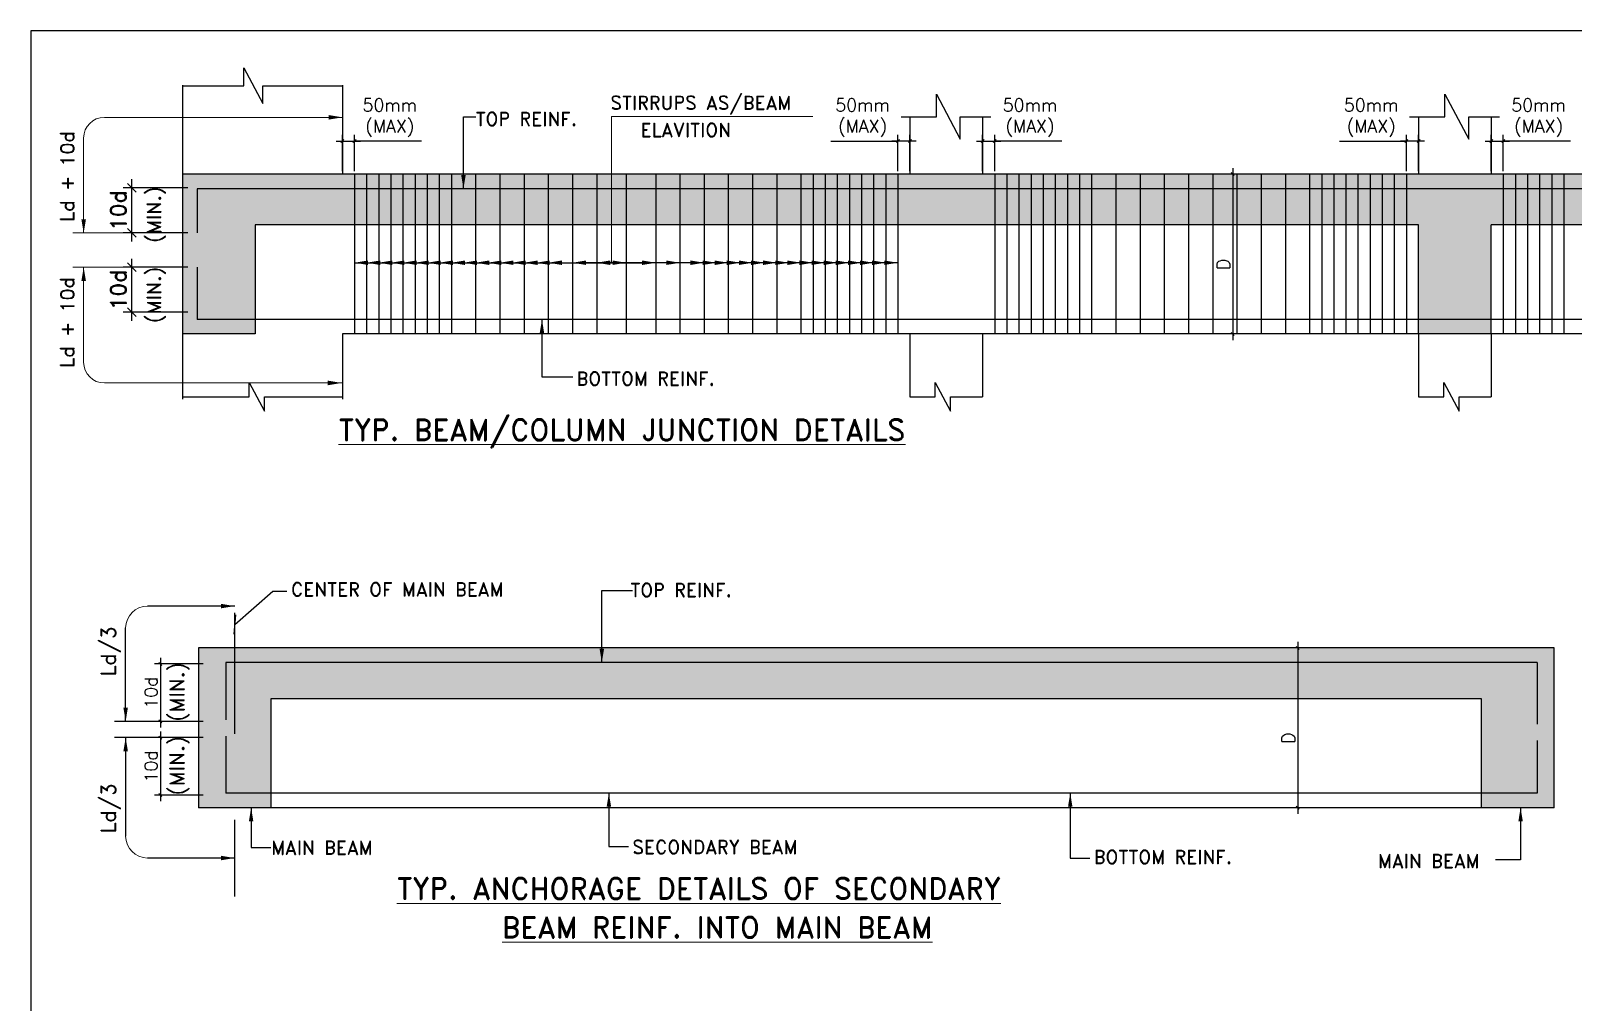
# Model space of a CAD drawing. Header units: millimetres. Extents: x 2061841 to 105821645, y -77612 to 48520811.
# Drawn here: x 2540503 to 2565977, y 43251 to 59297 of the extents above; entities that cross this region are included whole.
import ezdxf

# ---------------------------------------------------------------- set-up
doc = ezdxf.new("R2010")
doc.units = ezdxf.units.MM
doc.header["$LTSCALE"] = 10
doc.header["$MEASUREMENT"] = 0
for name, pattern in [('AUDIT_I_161129175419-4', [0]), ('AUDIT_I_161129175419-5', [0]), ('HIDDEN', [0.375, 0.25, -0.125])]:
    doc.linetypes.add(name, pattern=pattern)
for name, color, linetype in [('BAR', 1, 'Continuous'), ('BEAM HATCH', 252, 'Continuous'), ('BORDER', 5, 'Continuous'), ('DIM', 8, 'Continuous'), ('HATCH', 33, 'Continuous'), ('LINE', 4, 'Continuous'), ('TEXT1', 2, 'Continuous')]:
    doc.layers.add(name, color=color, linetype=linetype)
for name, color, linetype, lineweight in [('GEN-LEDAR', 3, 'Continuous', 0), ('TEXT', 2, 'Continuous', 25), ('TEXT 3', 1, 'Continuous', 18)]:
    doc.layers.add(name, color=color, linetype=linetype, lineweight=lineweight)
doc.styles.add('200', font='romand.shx', dxfattribs={"width": 0.8, "height": 225})
doc.styles.add('LOAD', font='romand.shx', dxfattribs={"height": 275})
doc.styles.add('MAH', font='romand.shx', dxfattribs={"height": 210})
doc.styles.add('RD', font='romand.shx', dxfattribs={"width": 0.9, "height": 225})
doc.dimstyles.new('GR1', dxfattribs={"dimtxt": 225, "dimasz": 125, "dimexe": 125, "dimexo": 100, "dimgap": 50, "dimtad": 1, "dimdec": 0, "dimzin": 3, "dimdsep": 46, "dimtxsty": '200', "dimblk1": 'OBLIQUE', "dimblk2": 'OBLIQUE', "dimsah": 1, "dimcen": 0.0625, "dimdle": 125, "dimclrd": 3, "dimclre": 3, "dimclrt": 2, "dimadec": 0, "dimazin": 0, "dimtfac": 1, "dimtdec": 0, "dimtix": 1, "dimtmove": 0, "dimatfit": 3, "dimfxl": 1, "dimtolj": 1, "dimtzin": 0, "dimarcsym": 0})
doc.dimstyles.new('MA', dxfattribs={"dimtxt": 210, "dimasz": 50, "dimexe": 100, "dimexo": 50, "dimgap": 50, "dimtad": 1, "dimdec": 0, "dimzin": 0, "dimdsep": 46, "dimtxsty": 'MAH', "dimblk1": 'OBLIQUE', "dimblk2": 'OBLIQUE', "dimsah": 1, "dimcen": 0.09, "dimdle": 100, "dimclrd": 3, "dimclre": 3, "dimclrt": 2, "dimadec": 0, "dimazin": 0, "dimtfac": 1, "dimtdec": 0, "dimtix": 1, "dimtofl": 0, "dimtmove": 0, "dimatfit": 3, "dimldrblk": 'OBLIQUE', "dimfxl": 1, "dimtolj": 1, "dimtzin": 0, "dimarcsym": 0})

# ---------------------------------------------------------------- blocks, each defined once
blk = doc.blocks.new('_Oblique')
at = {"color": 0, "linetype": 'ByBlock', "lineweight": -2}
blk.add_line((-0.5, -0.5), (0.5, 0.5), dxfattribs=at)
blk = doc.blocks.new('*D2285')
at = {"layer": 'Defpoints', "color": 0, "linetype": 'AUDIT_I_161129175419-5', "transparency": 16777216}
for p in [(2560657, 56930), (2560355, 54290), (2560657, 54290)]:
    blk.add_point(p, dxfattribs=at)
at = {"layer": 'DIM', "color": 3, "linetype": 'AUDIT_I_161129175419-5', "lineweight": -2, "transparency": 16777216}
for p, q in [((2560607, 56930), (2560255, 56930)), ((2560355, 57030), (2560355, 54190)), ((2560607, 54290), (2560255, 54290))]:
    blk.add_line(p, q, dxfattribs=at)
at = {"layer": 'DIM', "color": 3, "linetype": 'AUDIT_I_161129175419-5', "lineweight": -2, "transparency": 16777216, "xscale": 50, "yscale": 50, "zscale": 50}
for p, rotation in [((2560355, 56930), 90), ((2560355, 54290), 270)]:
    blk.add_blockref('_Oblique', p, dxfattribs=dict(at, rotation=rotation))
at = {"layer": 'DIM', "color": 2, "linetype": 'AUDIT_I_161129175419-5', "transparency": 16777216, "insert": (2560200, 55441), "char_height": 210, "attachment_point": 5, "rotation": 90, "style": 'MAH'}
blk.add_mtext('\\A1;D', dxfattribs=at)
blk = doc.blocks.new('*D2260')
at = {"color": 3, "lineweight": -2, "transparency": 16777216}
for p, q in [((2554824, 56980), (2554824, 57577)), ((2555024, 56980), (2555024, 57577)), ((2553716, 57477), (2554824, 57477)), ((2555124, 57477), (2554724, 57477))]:
    blk.add_line(p, q, dxfattribs=at)
at = {"layer": 'Defpoints', "color": 0, "linetype": 'AUDIT_I_161129175419-4', "transparency": 16777216}
for p in [(2554824, 57477), (2554824, 56930), (2555024, 56930)]:
    blk.add_point(p, dxfattribs=at)
at = {"color": 3, "linetype": 'AUDIT_I_161129175419-4', "lineweight": -2, "transparency": 16777216, "xscale": 50, "yscale": 50, "zscale": 50, "rotation": 180}
blk.add_blockref('_Oblique', (2554824, 57477), dxfattribs=at)
at = {"color": 3, "linetype": 'AUDIT_I_161129175419-4', "lineweight": -2, "transparency": 16777216, "xscale": 50, "yscale": 50, "zscale": 50}
blk.add_blockref('_Oblique', (2555024, 57477), dxfattribs=at)
at = {"color": 2, "linetype": 'AUDIT_I_161129175419-4', "transparency": 16777216, "insert": (2554241, 57862), "char_height": 210, "attachment_point": 5, "style": 'MAH'}
blk.add_mtext('\\A1;50mm\\P(MAX)', dxfattribs=at)
blk = doc.blocks.new('*D2261')
at = {"color": 3, "lineweight": -2, "transparency": 16777216}
for p, q in [((2545649, 56980), (2545649, 57577)), ((2545849, 56980), (2545849, 57577)), ((2545549, 57477), (2545949, 57477)), ((2546957, 57477), (2545849, 57477))]:
    blk.add_line(p, q, dxfattribs=at)
at = {"layer": 'Defpoints', "color": 0, "linetype": 'AUDIT_I_161129175419-4', "transparency": 16777216}
for p in [(2545849, 57477), (2545649, 56930), (2545849, 56930)]:
    blk.add_point(p, dxfattribs=at)
at = {"color": 3, "linetype": 'AUDIT_I_161129175419-4', "lineweight": -2, "transparency": 16777216, "xscale": 50, "yscale": 50, "zscale": 50, "rotation": 180}
blk.add_blockref('_Oblique', (2545649, 57477), dxfattribs=at)
at = {"color": 3, "linetype": 'AUDIT_I_161129175419-4', "lineweight": -2, "transparency": 16777216, "xscale": 50, "yscale": 50, "zscale": 50}
blk.add_blockref('_Oblique', (2545849, 57477), dxfattribs=at)
at = {"color": 2, "linetype": 'AUDIT_I_161129175419-4', "transparency": 16777216, "insert": (2546432, 57862), "char_height": 210, "attachment_point": 5, "style": 'MAH'}
blk.add_mtext('\\A1;50mm\\P(MAX)', dxfattribs=at)
blk = doc.blocks.new('*D2262')
at = {"color": 3, "lineweight": -2, "transparency": 16777216}
for p, q in [((2556224, 56980), (2556224, 57577)), ((2556424, 56980), (2556424, 57577)), ((2556124, 57477), (2556524, 57477)), ((2557531, 57477), (2556424, 57477))]:
    blk.add_line(p, q, dxfattribs=at)
at = {"layer": 'Defpoints', "color": 0, "linetype": 'AUDIT_I_161129175419-4', "transparency": 16777216}
for p in [(2556424, 57477), (2556224, 56930), (2556424, 56930)]:
    blk.add_point(p, dxfattribs=at)
at = {"color": 3, "linetype": 'AUDIT_I_161129175419-4', "lineweight": -2, "transparency": 16777216, "xscale": 50, "yscale": 50, "zscale": 50, "rotation": 180}
blk.add_blockref('_Oblique', (2556224, 57477), dxfattribs=at)
at = {"color": 3, "linetype": 'AUDIT_I_161129175419-4', "lineweight": -2, "transparency": 16777216, "xscale": 50, "yscale": 50, "zscale": 50}
blk.add_blockref('_Oblique', (2556424, 57477), dxfattribs=at)
at = {"color": 2, "linetype": 'AUDIT_I_161129175419-4', "transparency": 16777216, "insert": (2557006, 57862), "char_height": 210, "attachment_point": 5, "style": 'MAH'}
blk.add_mtext('\\A1;50mm\\P(MAX)', dxfattribs=at)
blk = doc.blocks.new('*D2263')
at = {"color": 3, "lineweight": -2, "transparency": 16777216}
for p, q in [((2563224, 56980), (2563224, 57577)), ((2563424, 56980), (2563424, 57577)), ((2562116, 57477), (2563224, 57477)), ((2563524, 57477), (2563124, 57477))]:
    blk.add_line(p, q, dxfattribs=at)
at = {"layer": 'Defpoints', "color": 0, "linetype": 'AUDIT_I_161129175419-4', "transparency": 16777216}
for p in [(2563224, 57477), (2563224, 56930), (2563424, 56930)]:
    blk.add_point(p, dxfattribs=at)
at = {"color": 3, "linetype": 'AUDIT_I_161129175419-4', "lineweight": -2, "transparency": 16777216, "xscale": 50, "yscale": 50, "zscale": 50, "rotation": 180}
blk.add_blockref('_Oblique', (2563224, 57477), dxfattribs=at)
at = {"color": 3, "linetype": 'AUDIT_I_161129175419-4', "lineweight": -2, "transparency": 16777216, "xscale": 50, "yscale": 50, "zscale": 50}
blk.add_blockref('_Oblique', (2563424, 57477), dxfattribs=at)
at = {"color": 2, "linetype": 'AUDIT_I_161129175419-4', "transparency": 16777216, "insert": (2562641, 57862), "char_height": 210, "attachment_point": 5, "style": 'MAH'}
blk.add_mtext('\\A1;50mm\\P(MAX)', dxfattribs=at)
blk = doc.blocks.new('*D2264')
at = {"color": 3, "lineweight": -2, "transparency": 16777216}
for p, q in [((2564624, 56980), (2564624, 57577)), ((2564824, 56980), (2564824, 57577)), ((2564524, 57477), (2564924, 57477)), ((2565931, 57477), (2564824, 57477))]:
    blk.add_line(p, q, dxfattribs=at)
at = {"layer": 'Defpoints', "color": 0, "linetype": 'AUDIT_I_161129175419-4', "transparency": 16777216}
for p in [(2564824, 57477), (2564624, 56930), (2564824, 56930)]:
    blk.add_point(p, dxfattribs=at)
at = {"color": 3, "linetype": 'AUDIT_I_161129175419-4', "lineweight": -2, "transparency": 16777216, "xscale": 50, "yscale": 50, "zscale": 50, "rotation": 180}
blk.add_blockref('_Oblique', (2564624, 57477), dxfattribs=at)
at = {"color": 3, "linetype": 'AUDIT_I_161129175419-4', "lineweight": -2, "transparency": 16777216, "xscale": 50, "yscale": 50, "zscale": 50}
blk.add_blockref('_Oblique', (2564824, 57477), dxfattribs=at)
at = {"color": 2, "linetype": 'AUDIT_I_161129175419-4', "transparency": 16777216, "insert": (2565406, 57862), "char_height": 210, "attachment_point": 5, "style": 'MAH'}
blk.add_mtext('\\A1;50mm\\P(MAX)', dxfattribs=at)
blk = doc.blocks.new('*D2274')
at = {"layer": 'Defpoints', "color": 0, "linetype": 'AUDIT_I_161129175419-5', "transparency": 16777216}
for p in [(2543402, 48839), (2542644, 47890), (2543402, 47890)]:
    blk.add_point(p, dxfattribs=at)
at = {"layer": 'TEXT1', "color": 3, "linetype": 'AUDIT_I_161129175419-5', "lineweight": -2, "transparency": 16777216}
for p, q in [((2542644, 48939), (2542644, 47790)), ((2543352, 48839), (2542544, 48839)), ((2543352, 47890), (2542544, 47890))]:
    blk.add_line(p, q, dxfattribs=at)
at = {"layer": 'TEXT1', "color": 3, "linetype": 'AUDIT_I_161129175419-5', "lineweight": -2, "transparency": 16777216, "xscale": 50, "yscale": 50, "zscale": 50}
for p, rotation in [((2542644, 48839), 90), ((2542644, 47890), 270)]:
    blk.add_blockref('_Oblique', p, dxfattribs=dict(at, rotation=rotation))
at = {"layer": 'TEXT1', "color": 2, "linetype": 'AUDIT_I_161129175419-5', "transparency": 16777216, "insert": (2542489, 48365), "char_height": 210, "attachment_point": 5, "rotation": 90, "style": 'MAH'}
blk.add_mtext('\\A1;10d', dxfattribs=at)
blk = doc.blocks.new('*D2275')
at = {"layer": 'Defpoints', "color": 0, "linetype": 'AUDIT_I_161129175419-5', "transparency": 16777216}
for p in [(2561729, 49103), (2561428, 46463), (2561729, 46463)]:
    blk.add_point(p, dxfattribs=at)
at = {"layer": 'DIM', "color": 3, "linetype": 'AUDIT_I_161129175419-5', "lineweight": -2, "transparency": 16777216}
for p, q in [((2561428, 49203), (2561428, 46363)), ((2561679, 49103), (2561328, 49103)), ((2561679, 46463), (2561328, 46463))]:
    blk.add_line(p, q, dxfattribs=at)
at = {"layer": 'DIM', "color": 3, "linetype": 'AUDIT_I_161129175419-5', "lineweight": -2, "transparency": 16777216, "xscale": 50, "yscale": 50, "zscale": 50}
for p, rotation in [((2561428, 49103), 90), ((2561428, 46463), 270)]:
    blk.add_blockref('_Oblique', p, dxfattribs=dict(at, rotation=rotation))
at = {"layer": 'DIM', "color": 2, "linetype": 'AUDIT_I_161129175419-5', "transparency": 16777216, "insert": (2561273, 47614), "char_height": 210, "attachment_point": 5, "rotation": 90, "style": 'MAH'}
blk.add_mtext('\\A1;D', dxfattribs=at)
blk = doc.blocks.new('*D2276')
at = {"layer": 'Defpoints', "color": 0, "linetype": 'AUDIT_I_161129175419-5', "transparency": 16777216}
for p in [(2543402, 47621), (2542644, 46673), (2543402, 46673)]:
    blk.add_point(p, dxfattribs=at)
at = {"layer": 'TEXT1', "color": 3, "linetype": 'AUDIT_I_161129175419-5', "lineweight": -2, "transparency": 16777216}
for p, q in [((2542644, 47721), (2542644, 46573)), ((2543352, 47621), (2542544, 47621)), ((2543352, 46673), (2542544, 46673))]:
    blk.add_line(p, q, dxfattribs=at)
at = {"layer": 'TEXT1', "color": 3, "linetype": 'AUDIT_I_161129175419-5', "lineweight": -2, "transparency": 16777216, "xscale": 50, "yscale": 50, "zscale": 50}
for p, rotation in [((2542644, 47621), 90), ((2542644, 46673), 270)]:
    blk.add_blockref('_Oblique', p, dxfattribs=dict(at, rotation=rotation))
at = {"layer": 'TEXT1', "color": 2, "linetype": 'AUDIT_I_161129175419-5', "transparency": 16777216, "insert": (2542489, 47147), "char_height": 210, "attachment_point": 5, "rotation": 90, "style": 'MAH'}
blk.add_mtext('\\A1;10d', dxfattribs=at)

msp = doc.modelspace()

# ---------------------------------------------------------------- hatches: boundary and pattern name
at = {"layer": 'BEAM HATCH', "linetype": 'AUDIT_I_161129175419-5'}
h = msp.add_hatch(color=252, dxfattribs=at)
h.paths.add_polyline_path([(2543009.2, 54290), (2544209.2, 54290), (2544209.2, 56090), (2545078.3, 56090), (2545078.3, 56930), (2543009.2, 56930), (2543009.2, 54290)])
h.paths.add_polyline_path([(2556223.7, 56090), (2563423.7, 56090), (2563423.7, 54290), (2564623.7, 54290), (2564623.7, 56090), (2568898, 56090), (2568898, 56930), (2545649.2, 56930), (2545078.3, 56930), (2545078.3, 56090), (2556223.7, 56090)])
msp.add_hatch(color=252, dxfattribs=at).paths.add_polyline_path([(2543270, 49103.3), (2543270, 46463.3), (2544470, 46463.3), (2544470, 48263.3), (2564462.9, 48263.3), (2564462.9, 46463.3), (2565662.9, 46463.3), (2565662.9, 49103.3), (2543270, 49103.3)])

# ---------------------------------------------------------------- linework, layer by layer
at = {"color": 3, "linetype": 'AUDIT_I_161129175419-4', "ltscale": 800}
for p, q in [((2542173.2, 55818.5), (2542173.2, 56844.5)), ((2543094.7, 56702), (2542030.7, 56702)), ((2543094.7, 55961), (2542030.7, 55961)), ((2542173.2, 54507.5), (2542173.2, 55533.5)), ((2543094.7, 55391), (2542030.7, 55391)), ((2543094.7, 54650), (2542030.7, 54650))]:
    msp.add_line(p, q, dxfattribs=at)
at = {"layer": 'BAR', "linetype": 'AUDIT_I_161129175419-5', "ltscale": 800}
for p, q in [((2545849.2, 56930), (2545849.2, 54290)), ((2546049.2, 56930), (2546049.2, 54290)), ((2546249.2, 56930), (2546249.2, 54290)), ((2546449.2, 56930), (2546449.2, 54290)), ((2546649.2, 56930), (2546649.2, 54290)), ((2546849.2, 56930), (2546849.2, 54290)), ((2547049.2, 56930), (2547049.2, 54290)), ((2547249.2, 56930), (2547249.2, 54290)), ((2547449.2, 56930), (2547449.2, 54290)), ((2547849.2, 56930), (2547849.2, 54290)), ((2548249.2, 56930), (2548249.2, 54290)), ((2548649.2, 56930), (2548649.2, 54290)), ((2549049.2, 56930), (2549049.2, 54290)), ((2549449.2, 56930), (2549449.2, 54290)), ((2549849.2, 56930), (2549849.2, 54290)), ((2550336.5, 56930), (2550336.5, 54290)), ((2550336.5, 56930), (2550336.5, 54290)), ((2550823.7, 56930), (2550823.7, 54290)), ((2551223.7, 56930), (2551223.7, 54290)), ((2551623.7, 56930), (2551623.7, 54290)), ((2552023.7, 56930), (2552023.7, 54290)), ((2552423.7, 56930), (2552423.7, 54290)), ((2552823.7, 56930), (2552823.7, 54290)), ((2553223.7, 56930), (2553223.7, 54290)), ((2553423.7, 56930), (2553423.7, 54290)), ((2553623.7, 56930), (2553623.7, 54290)), ((2553823.7, 56930), (2553823.7, 54290)), ((2554023.7, 56930), (2554023.7, 54290)), ((2554223.7, 56930), (2554223.7, 54290)), ((2554423.7, 56930), (2554423.7, 54290)), ((2554623.7, 56930), (2554623.7, 54290)), ((2554823.7, 56930), (2554823.7, 54290)), ((2556423.7, 56930), (2556423.7, 54290)), ((2556623.7, 56930), (2556623.7, 54290)), ((2556823.7, 56930), (2556823.7, 54290)), ((2557023.7, 56930), (2557023.7, 54290)), ((2557223.7, 56930), (2557223.7, 54290)), ((2557423.7, 56930), (2557423.7, 54290)), ((2557623.7, 56930), (2557623.7, 54290)), ((2557823.7, 56930), (2557823.7, 54290)), ((2558023.7, 56930), (2558023.7, 54290)), ((2558423.7, 56930), (2558423.7, 54290)), ((2558823.7, 56930), (2558823.7, 54290)), ((2559223.7, 56930), (2559223.7, 54290)), ((2559623.7, 56930), (2559623.7, 54290)), ((2560023.7, 56930), (2560023.7, 54290)), ((2560423.7, 56930), (2560423.7, 54290)), ((2560823.7, 56930), (2560823.7, 54290)), ((2561223.7, 56930), (2561223.7, 54290)), ((2561623.7, 56930), (2561623.7, 54290)), ((2561823.7, 56930), (2561823.7, 54290)), ((2562023.7, 56930), (2562023.7, 54290)), ((2562223.7, 56930), (2562223.7, 54290)), ((2562423.7, 56930), (2562423.7, 54290)), ((2562623.7, 56930), (2562623.7, 54290)), ((2562823.7, 56930), (2562823.7, 54290)), ((2563023.7, 56930), (2563023.7, 54290)), ((2563223.7, 56930), (2563223.7, 54290)), ((2564823.7, 56930), (2564823.7, 54290)), ((2565023.7, 56930), (2565023.7, 54290)), ((2565223.7, 56930), (2565223.7, 54290)), ((2565423.7, 56930), (2565423.7, 54290)), ((2565623.7, 56930), (2565623.7, 54290)), ((2565823.7, 56930), (2565823.7, 54290)), ((2568898, 56690), (2543249.2, 56690)), ((2543249.2, 56690), (2543249.2, 55961)), ((2543249.2, 55391), (2543249.2, 54530)), ((2568898, 54530), (2543249.2, 54530)), ((2565382, 48863.3), (2543722.1, 48863.3)), ((2543722.1, 48863.3), (2543722.1, 47914.7)), ((2565382, 48863.3), (2565382, 47843.2)), ((2543722.1, 47645.6), (2543722.1, 46703.3)), ((2565382, 47573.4), (2565382, 46703.3)), ((2565382, 46703.3), (2543722.1, 46703.3))]:
    msp.add_line(p, q, dxfattribs=at)
at = {"layer": 'BORDER'}
msp.add_lwpolyline([(2540503.5, -702.5), (2630503.5, -702.5), (2630503.5, 59297.5), (2540503.5, 59297.5)], close=True, dxfattribs=at)
at = {"layer": 'Defpoints', "color": 0, "linetype": 'AUDIT_I_161129175419-4'}
for p in [(2542173.2, 56702), (2542173.2, 55391)]:
    msp.add_point(p, dxfattribs=at)
at = {"layer": 'DIM', "color": 3, "linetype": 'HIDDEN', "ltscale": 800}
msp.add_line((2543870, 47683.4), (2543870, 49942.5), dxfattribs=at)
at = {"layer": 'DIM', "linetype": 'AUDIT_I_161129175419-5', "ltscale": 800}
msp.add_line((2543870, 44994.6), (2543870, 46263.8), dxfattribs=at)
at = {"layer": 'GEN-LEDAR', "linetype": 'AUDIT_I_161129175419-5', "ltscale": 800}
for p, q in [((2541717.8, 57868.4), (2545649.2, 57868.4)), ((2550095.3, 55466.6), (2550095.3, 57880.2)), ((2550095.3, 57880.2), (2553419.2, 57880.2)), ((2541375.8, 55957.9), (2541375.8, 57526.4)), ((2542026.7, 55957.9), (2541199.5, 55957.9)), ((2542026.7, 55391), (2541199.5, 55391)), ((2541375.8, 55391), (2541375.8, 53822.4)), ((2541717.8, 53480.4), (2545642, 53480.4))]:
    msp.add_line(p, q, dxfattribs=at)
at = {"layer": 'GEN-LEDAR', "linetype": 'AUDIT_I_161129175419-5'}
for centre, radius, start, end in [((2541717.8, 57526.4), 342, 90, 180), ((2541717.8, 53822.4), 342, 180, 270), ((2542429.4, 49434.3), 360, 90, 180), ((2542429.4, 45992.8), 360, 180, 270)]:
    msp.add_arc(centre, radius, start, end, dxfattribs=at)
for points in [[(2545421.2, 57906.4), (2545421.2, 57830.4), (2545649.2, 57868.4)], [(2541337.8, 56185.9), (2541413.8, 56185.9), (2541375.8, 55957.9)], [(2541337.8, 55163), (2541413.8, 55163), (2541375.8, 55391)], [(2545408.6, 53442.4), (2545408.6, 53518.4), (2545636.6, 53480.4)]]:
    msp.add_solid(points, dxfattribs=at)
at = {"layer": 'HATCH', "color": 3, "linetype": 'AUDIT_I_161129175419-5', "ltscale": 800}
for p, q in [((2542754.6, 47890.5), (2541883.9, 47890.5)), ((2542754.6, 47622.6), (2541883.9, 47622.6))]:
    msp.add_line(p, q, dxfattribs=at)
at = {"layer": 'LINE', "linetype": 'AUDIT_I_161129175419-5', "ltscale": 800}
for p, q in [((2544018.8, 58688.2), (2544335.3, 58095.2)), ((2544018.8, 58389), (2544018.8, 58688.2)), ((2543009.2, 58399.5), (2543009.2, 53214.2)), ((2543009.2, 58389), (2544018.8, 58389)), ((2544335.3, 58389), (2545649.2, 58389)), ((2544335.3, 58095.2), (2544335.3, 58389)), ((2545649.2, 58399.5), (2545649.2, 56930)), ((2555459.8, 58250.6), (2555855.3, 57509.3)), ((2555459.8, 57876.6), (2555459.8, 58250.6)), ((2563859.8, 57876.6), (2563859.8, 58250.6)), ((2563859.8, 58250.6), (2564255.3, 57509.3)), ((2554876, 57876.6), (2555459.8, 57876.6)), ((2555023.7, 57876.6), (2555023.7, 56930)), ((2555855.3, 57509.3), (2555855.3, 57876.6)), ((2555855.3, 57876.6), (2556358.7, 57876.6)), ((2556223.7, 57876.6), (2556223.7, 56930)), ((2563276, 57876.6), (2563859.8, 57876.6)), ((2563423.7, 57876.6), (2563423.7, 56930)), ((2564255.3, 57876.6), (2564758.7, 57876.6)), ((2564255.3, 57509.3), (2564255.3, 57876.6)), ((2564623.7, 57876.6), (2564623.7, 56930)), ((2545649.2, 56930), (2543009.2, 56930)), ((2568898, 56930), (2545649.2, 56930)), ((2556223.7, 56090), (2544209.2, 56090)), ((2544209.2, 56090), (2544209.2, 54290)), ((2563423.7, 56090), (2556223.7, 56090)), ((2563423.7, 54290), (2563423.7, 56090)), ((2568898, 56090), (2564623.7, 56090)), ((2564623.7, 54290), (2564623.7, 56090)), ((2544209.2, 54290), (2543009.2, 54290)), ((2568898, 54290), (2545649.2, 54290)), ((2545649.2, 54290), (2545649.2, 53214.2)), ((2555023.7, 54290), (2555023.7, 53249.2)), ((2556223.7, 54290), (2556223.7, 53249.2)), ((2563423.7, 54290), (2563423.7, 53249.2)), ((2564623.7, 54290), (2564623.7, 53249.2)), ((2543009.2, 53249.2), (2544111.5, 53249.2)), ((2544111.5, 53249.2), (2544111.5, 53488.6)), ((2544111.5, 53488.6), (2544364.7, 53014.2)), ((2544364.7, 53014.2), (2544364.7, 53249.2)), ((2544364.7, 53249.2), (2545649.2, 53249.2)), ((2555023.7, 53249.2), (2555439.4, 53249.2)), ((2555439.4, 53249.2), (2555439.4, 53488.6)), ((2555439.4, 53488.6), (2555692.6, 53014.2)), ((2555692.6, 53014.2), (2555692.6, 53249.2)), ((2555692.6, 53249.2), (2556223.7, 53249.2)), ((2563423.7, 53249.2), (2563839.4, 53249.2)), ((2563839.4, 53249.2), (2563839.4, 53488.6)), ((2563839.4, 53488.6), (2564092.6, 53014.2)), ((2564092.6, 53014.2), (2564092.6, 53249.2)), ((2564092.6, 53249.2), (2564623.7, 53249.2)), ((2565662.9, 49103.3), (2543270, 49103.3)), ((2543270, 49103.3), (2543270, 46463.3)), ((2565662.9, 46463.3), (2565662.9, 49103.3)), ((2564462.9, 48263.3), (2544470, 48263.3)), ((2544470, 48263.3), (2544470, 46463.3)), ((2564462.9, 46463.3), (2564462.9, 48263.3)), ((2544470, 46463.3), (2543270, 46463.3)), ((2565662.9, 46463.3), (2544470, 46463.3))]:
    msp.add_line(p, q, dxfattribs=at)

# ---------------------------------------------------------------- block references
at = {"color": 3, "linetype": 'AUDIT_I_161129175419-4', "xscale": 142.5, "yscale": 142.5, "zscale": 142.5}
for p, rotation in [((2542173.2, 56702), 90), ((2542173.2, 55961), 270), ((2542173.2, 55391), 90), ((2542173.2, 54650), 270)]:
    msp.add_blockref('_Oblique', p, dxfattribs=dict(at, rotation=rotation))

# ---------------------------------------------------------------- texts
at = {"color": 2, "linetype": 'AUDIT_I_161129175419-4', "char_height": 261.25, "attachment_point": 5, "rotation": 90, "style": 'LOAD'}
for insert in [(2541947.5, 56331.5), (2541947.5, 55020.5)]:
    msp.add_mtext('\\A1;10d', dxfattribs=dict(at, insert=insert))
at = {"layer": 'LINE', "color": 2, "linetype": 'AUDIT_I_161129175419-5', "style": 'RD'}
for s, height, p in [('Ld + 10d', 228, (2541221.3, 56141.4)), ('(MIN.)', 228, (2542652.4, 55803.9)), ('(MIN.)', 228, (2542652.4, 54477.1)), ('Ld + 10d', 228, (2541221.3, 53730.9)), ('Ld/3', 240, (2541906.8, 48635.7)), ('(MIN.)', 240, (2543036.9, 47893.8)), ('(MIN.)', 240, (2543036.9, 46676)), ('Ld/3', 240, (2541906.8, 46043))]:
    msp.add_text(s, height=height, rotation=90, dxfattribs=at).set_placement(p)
at = {"layer": 'TEXT', "color": 2, "linetype": 'AUDIT_I_161129175419-5', "style": 'RD'}
for s, p in [('STIRRUPS AS/BEAM ', (2550074.3, 57995.9)), ('TOP REINF.', (2547849.5, 57729.4)), ('ELAVITION', (2550572.2, 57547.2)), ('BOTTOM REINF.', (2549518.1, 53441.1)), ('CENTER OF MAIN BEAM', (2544799.5, 49956.9)), ('TOP REINF.', (2550405.3, 49945.5)), ('MAIN BEAM', (2544470.2, 45691.6)), ('SECONDARY BEAM', (2550437.3, 45700.8)), ('BOTTOM REINF.', (2558061.5, 45539)), ('MAIN BEAM', (2562753.6, 45473.1))]:
    msp.add_text(s, height=225, dxfattribs=at).set_placement(p)
at = {"layer": 'TEXT 3', "linetype": 'AUDIT_I_161129175419-5', "ltscale": 30, "style": 'RD'}
for s, p in [('%%UTYP. BEAM/COLUMN JUNCTION DETAILS', (2545587.4, 52531.1)), ('%%UTYP. ANCHORAGE DETAILS OF SECONDARY', (2546550.6, 44953.6)), ('%%UBEAM REINF. INTO MAIN BEAM', (2548285.9, 44313.1))]:
    msp.add_text(s, height=350, dxfattribs=at).set_placement(p)

# ---------------------------------------------------------------- dimensions: what is measured, and where the dimension line sits
at = {"color": 2, "linetype": 'AUDIT_I_161129175419-4'}
for base, p1, p2, picture, middle in [((2545849.2, 57476.7), (2545649.2, 56930), (2545849.2, 56930), '*D2261', (2546431.7, 57008.4)), ((2556423.7, 57476.7), (2556223.7, 56930), (2556423.7, 56930), '*D2262', (2557006.2, 57008.4)), ((2564823.7, 57476.7), (2564623.7, 56930), (2564823.7, 56930), '*D2264', (2565406.2, 57008.4))]:
    dim = msp.add_linear_dim(base=base, p1=p1, p2=p2, text='50mm\\P(MAX)', dimstyle='MA', override={"dimtmove": 1, "dimfxl": 1.5}, dxfattribs=at)
    dim.commit()
    dim.dimension.update_dxf_attribs({"geometry": picture, "text_midpoint": middle, "dimtype": 160})
for base, p1, p2, picture, middle in [((2554823.7, 57476.7), (2555023.7, 56930), (2554823.7, 56930), '*D2260', (2554241.2, 57008.4)), ((2563223.7, 57476.7), (2563423.7, 56930), (2563223.7, 56930), '*D2263', (2562641.2, 57008.4))]:
    dim = msp.add_linear_dim(base=base, p1=p1, p2=p2, angle=180, text='50mm\\P(MAX)', dimstyle='MA', override={"dimtmove": 1, "dimfxl": 1.5}, dxfattribs=at)
    dim.commit()
    dim.dimension.update_dxf_attribs({"geometry": picture, "text_midpoint": middle, "dimtype": 160})
at = {"layer": 'DIM', "linetype": 'AUDIT_I_161129175419-5'}
for base, p1, p2, picture, middle in [((2560355.4, 54290), (2560657, 56930), (2560657, 54290), '*D2285', (2560355.4, 55440.7)), ((2561427.7, 46463.3), (2561729.2, 49103.3), (2561729.2, 46463.3), '*D2275', (2561427.7, 47614.1))]:
    dim = msp.add_linear_dim(base=base, p1=p1, p2=p2, angle=90, text='D', dimstyle='MA', dxfattribs=at)
    dim.commit()
    dim.dimension.update_dxf_attribs({"geometry": picture, "text_midpoint": middle, "dimtype": 160})
at = {"layer": 'TEXT1', "linetype": 'AUDIT_I_161129175419-5'}
for base, p1, p2, picture, middle in [((2542644.4, 47890.5), (2543401.6, 48839), (2543401.6, 47890.5), '*D2274', (2542644.4, 48364.8)), ((2542644.4, 46672.7), (2543401.6, 47621.3), (2543401.6, 46672.7), '*D2276', (2542644.4, 47147))]:
    dim = msp.add_linear_dim(base=base, p1=p1, p2=p2, angle=90, text='10d', dimstyle='MA', dxfattribs=at)
    dim.commit()
    dim.dimension.update_dxf_attribs({"geometry": picture, "text_midpoint": middle, "dimtype": 160})

# ---------------------------------------------------------------- leaders
at = {"layer": 'DIM', "linetype": 'AUDIT_I_161129175419-5'}
msp.add_leader([(2543870, 49489.9), (2544502.3, 50039), (2544731.1, 50039)], dimstyle='MA', override={"dimasz": 225, "dimtad": 0}, dxfattribs=at)
at = {"layer": 'GEN-LEDAR', "linetype": 'AUDIT_I_161129175419-5'}
for points in [[(2547648.6, 56690), (2547648.6, 57876.2), (2547850.7, 57876.2)], [(2545849.2, 55466.6), (2546972.3, 55466.6)], [(2546049.2, 55466.6), (2547172.3, 55466.6)], [(2546249.2, 55466.6), (2547372.3, 55466.6)], [(2546449.2, 55466.6), (2547572.3, 55466.6)], [(2546649.2, 55466.6), (2547772.3, 55466.6)], [(2546849.2, 55466.6), (2547972.3, 55466.6)], [(2547049.2, 55466.6), (2548172.3, 55466.6)], [(2547249.2, 55466.6), (2548372.3, 55466.6)], [(2547449.2, 55466.6), (2548572.3, 55466.6)], [(2547649.2, 55466.6), (2548772.3, 55466.6)], [(2547849.2, 55466.6), (2548972.3, 55466.6)], [(2548049.2, 55466.6), (2549172.3, 55466.6)], [(2548249.2, 55466.6), (2549372.3, 55466.6)], [(2548449.2, 55466.6), (2549572.3, 55466.6)], [(2548649.2, 55466.6), (2549772.3, 55466.6)], [(2548849.2, 55466.6), (2549972.3, 55466.6)], [(2549049.2, 55466.6), (2550172.3, 55466.6)], [(2549449.2, 55466.6), (2550242.7, 55466.6)], [(2550336.5, 55466.6), (2549542.9, 55466.6)], [(2549846, 55466.6), (2550639.5, 55466.6)], [(2549849.2, 55466.6), (2550242.7, 55466.6)], [(2550826.9, 55466.6), (2550033.4, 55466.6)], [(2551223.7, 55466.6), (2550430.2, 55466.6)], [(2550823.7, 55466.6), (2550430.2, 55466.6)], [(2551623.7, 55466.6), (2550500.7, 55466.6)], [(2551823.7, 55466.6), (2550700.7, 55466.6)], [(2552023.7, 55466.6), (2550900.7, 55466.6)], [(2552223.7, 55466.6), (2551100.7, 55466.6)], [(2552423.7, 55466.6), (2551300.7, 55466.6)], [(2552623.7, 55466.6), (2551500.7, 55466.6)], [(2552823.7, 55466.6), (2551700.7, 55466.6)], [(2553023.7, 55466.6), (2551900.7, 55466.6)], [(2553223.7, 55466.6), (2552100.7, 55466.6)], [(2553423.7, 55466.6), (2552300.7, 55466.6)], [(2553623.7, 55466.6), (2552500.7, 55466.6)], [(2553823.7, 55466.6), (2552700.7, 55466.6)], [(2554023.7, 55466.6), (2552900.7, 55466.6)], [(2554223.7, 55466.6), (2553100.7, 55466.6)], [(2554423.7, 55466.6), (2553300.7, 55466.6)], [(2554623.7, 55466.6), (2553500.7, 55466.6)], [(2554823.7, 55466.6), (2553700.7, 55466.6)], [(2548945.3, 54530), (2548945.3, 53580.8), (2549455, 53580.8)], [(2549934, 48863.3), (2549935.7, 50049.5), (2550443.6, 50049.5)], [(2543870, 49794.3), (2542429.4, 49794.3)], [(2542069.4, 47890.5), (2542069.4, 49434.3)], [(2542069.4, 47622.2), (2542069.4, 45992.4)], [(2550050.6, 46703.3), (2550050.6, 45824.3), (2550374.1, 45824.3)], [(2557671, 46703.3), (2557671, 45627.7), (2557994.5, 45627.7)], [(2544141.7, 46463.3), (2544141.7, 45805.6), (2544465.1, 45805.6)], [(2565109.3, 46462), (2565109.3, 45602.9), (2564692.7, 45602.9)], [(2543870, 45632.4), (2542429.4, 45632.4)]]:
    msp.add_leader(points, dimstyle='GR1', override={"dimasz": 225}, dxfattribs=at)

doc.saveas('drawing.dxf')
